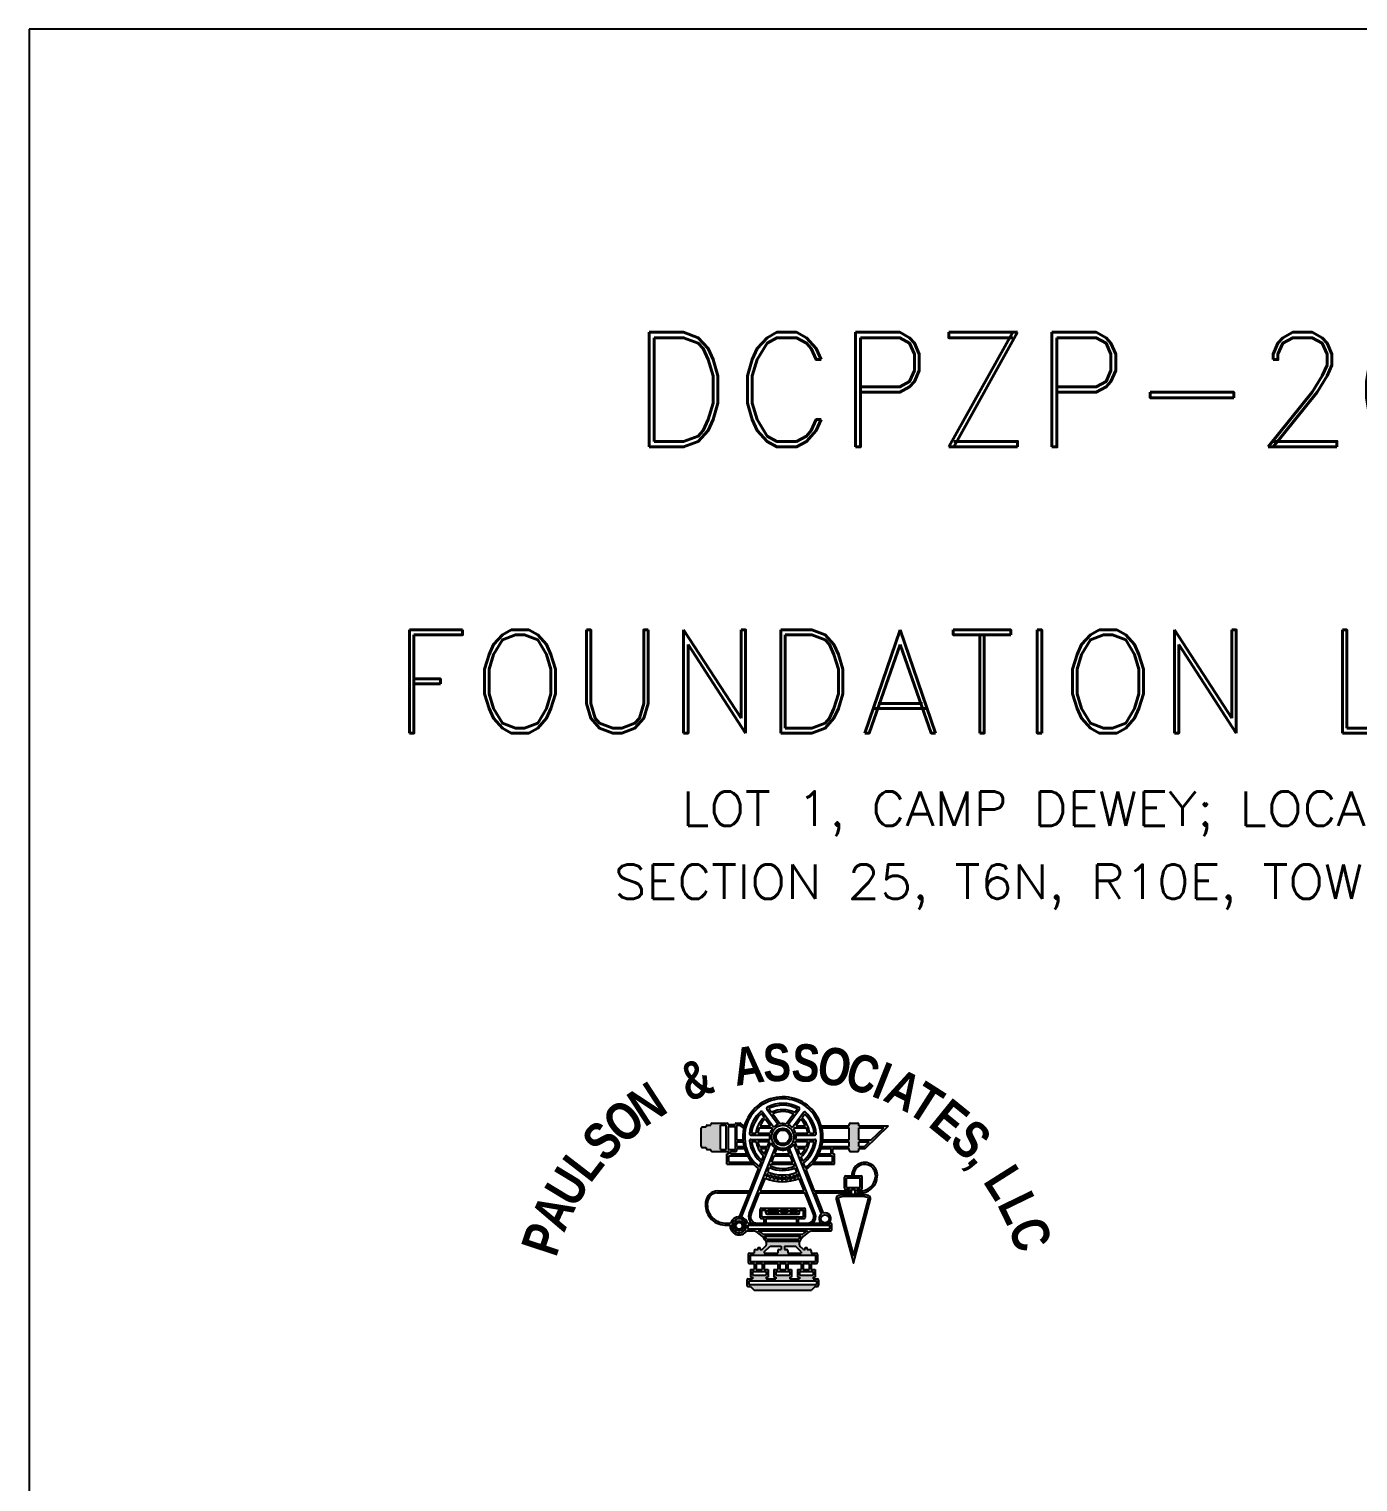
# Model space of a CAD drawing. Extents: x 855770 to 944465, y 436904 to 437335.
# Drawn here: x 856581.9 to 856697.8, y 437208.4 to 437335.2 of the extents above; entities that cross this region are included whole.
import ezdxf
from ezdxf.enums import TextEntityAlignment as Align

# ---------------------------------------------------------------- set-up
doc = ezdxf.new("R2010")
doc.units = 0
doc.header["$MEASUREMENT"] = 0
doc.layers.get('0').update_dxf_attribs({"linetype": 'CONTINUOUS'})
for name, color, linetype in [('BUILDINGS', 3, 'CONTINUOUS'), ('Logo', 7, 'CONTINUOUS'), ('SHEET', 3, 'CONTINUOUS'), ('TEXT', 7, 'CONTINUOUS'), ('TITLES', 3, 'CONTINUOUS')]:
    doc.layers.add(name, color=color, linetype=linetype)
doc.styles.add('Arial Bold Narrow', font='arialbd.ttf', dxfattribs={"width": 0.8, "height": 10})
doc.styles.add('ROMAND', font='romand', dxfattribs={"oblique": 10, "height": 8})
doc.styles.add('ROMANS', font='ROMANS.shx', dxfattribs={"height": 2})

# ---------------------------------------------------------------- blocks, each defined once
blk = doc.blocks.new('logo2')
at = {"layer": 'Logo'}
h = blk.add_hatch(color=256, dxfattribs=at)
h.paths.add_polyline_path([(-8.17, -10.49, -2.979543), (7.87, -10.71), (7.26, -9.18, -0.014935), (6.7, -9.59), (13.55, -26.87, 0.474667), (13.27, -30.08), (16.17, -30.08, 0.777145), (14.17, -26.59), (11.36, -19.51), (11.09, -18.83), (8.12, -11.36, 0.051137), (10.26, -9.48, 2.591841), (-8.43, -11.14), (-11.48, -18.83), (-11.75, -19.51), (-15.08, -27.9), (-14.4, -28.01), (-7, -9.37, -0.015074), (-7.55, -8.93)])
h.paths.add_polyline_path([(16.13, -28.59, -1), (13.32, -28.59, -1)], flags=16)
h = blk.add_hatch(color=256, dxfattribs=at)
h.paths.add_polyline_path([(-1.58, 4.36, 0.098482), (-3.13, 3.42), (-7.07, 8.71, 0.438438), (-7.73, 8.78, 0.190242), (-11.64, 1.14, 0.442997), (-11.2, 0.64), (-3.91, 0.64, -0.31355), (-0.76, 3.89, -0.422878), (3.91, 0.64), (11.2, 0.64, 0.442997), (11.64, 1.14, 0.184191), (7.93, 8.6, 0.446524), (7.26, 8.54), (3.34, 3.22, 0.098072), (1.86, 4.25), (5.8, 9.58, 0.453296), (5.65, 10.24, 0.251379), (-5.41, 10.37, 0.461522), (-5.56, 9.71)])
h.paths.add_polyline_path([(-0.89, 4.55), (-3.52, 8.09, -0.216311), (3.77, 7.97), (1.19, 4.48, 0.11363)], flags=16)
h.paths.add_polyline_path([(-3.6, 2.92, 0.098578), (-4.44, 1.32), (-8.72, 1.32, -0.055198), (-8.22, 3.19), (-3.8, 3.19)], flags=16)
h.paths.add_polyline_path([(-4.31, 3.87), (-7.92, 3.87, -0.086905), (-6.14, 6.33)], flags=16)
h.paths.add_polyline_path([(-3.93, 8.64), (-4.86, 9.89, -0.23884), (5.1, 9.77), (4.18, 8.52, 0.224311)], flags=16)
h.paths.add_polyline_path([(3.78, 2.68), (4.16, 3.19), (8.22, 3.19, -0.055198), (8.72, 1.32), (4.44, 1.32, 0.082339)], flags=16)
h.paths.add_polyline_path([(-6.54, 6.88, 0.169329), (-9.4, 1.32), (-10.95, 1.32, -0.178686), (-7.46, 8.11)], flags=16)
h.paths.add_polyline_path([(4.66, 3.87), (6.33, 6.14, -0.079086), (7.92, 3.87)], flags=16)
h.paths.add_polyline_path([(6.74, 6.69), (7.66, 7.93, -0.172501), (10.95, 1.32), (9.4, 1.32, 0.161997)], flags=16)
h = blk.add_hatch(color=256, dxfattribs=at)
h.paths.add_polyline_path([(-25.06, -4.41), (-25.06, -4.64, 0.414214), (-24.61, -5.09), (-18.95, -5.09), (-18.95, -5.9), (-19.53, -5.9), (-19.53, -9.48), (-10.26, -9.48, -0.015985), (-10.85, -8.8), (-18.85, -8.8), (-18.85, -6.58), (-12.32, -6.58, -0.013506), (-12.66, -5.9), (-18.28, -5.9), (-18.28, -5.09), (-16.45, -5.09, 0.414214), (-16, -4.64), (-16, -4.06), (-13.36, -4.06, -0.012538), (-13.55, -3.39), (-16, -3.39), (-16, -1.73), (-13.86, -1.73, -0.012143), (-13.93, -1.05), (-16, -1.05), (-16, 4.13), (-15.17, 4.13, -0.169409), (-14.89, 4.03), (-13.64, 3.03, -0.013268), (-13.46, 3.75), (-14.65, 4.7, 0.169409), (-14.93, 4.8), (-16.22, 4.8, 0.425516), (-16.67, 4.33), (-19.03, 4.33, 0.425516), (-19.48, 4.8), (-24.61, 4.8, 0.414214), (-25.06, 4.35), (-25.06, 4.13), (-26.34, 4.13, 0.414214), (-26.79, 3.68), (-26.79, 3.45), (-28.09, 3.45, 0.414214), (-28.54, 3), (-28.54, -3.29, 0.414214), (-28.09, -3.74), (-26.79, -3.74), (-26.79, -3.96, 0.414214), (-26.34, -4.41)])
h.paths.add_polyline_path([(-21.74, 4.13), (-19.71, 4.13), (-19.71, -4.41), (-21.74, -4.41)], flags=16)
h.paths.add_polyline_path([(-19.03, 3.66), (-16.67, 3.66), (-16.67, -4.41), (-19.03, -4.41)], flags=16)
h = blk.add_hatch(color=256, dxfattribs=at)
h.paths.add_polyline_path([(-4.12, -2.12, 0.576712), (3.89, -2.52), (6.7, -9.59, 0.21378), (11.62, -1.39, 0.449489), (11.17, -0.88), (4.55, -0.88, 0.082971), (4.59, 0.64), (3.91, 0.64, -0.454741), (0.11, -3.96, -0.470894), (-3.91, 0.64), (-4.59, 0.64, 0.082971), (-4.55, -0.88), (-11.17, -0.88, 0.449489), (-11.62, -1.39, 0.205388), (-7, -9.37)])
h.paths.add_polyline_path([(-4.63, -1.56), (-5.35, -3.39), (-8.14, -3.39, -0.054249), (-8.68, -1.56)], flags=16)
h.paths.add_polyline_path([(-5.62, -4.06), (-6.35, -5.9), (-6.55, -5.9, -0.063611), (-7.82, -4.06)], flags=16)
h.paths.add_polyline_path([(-6.68, -6.74), (-7.29, -8.27, -0.178438), (-10.91, -1.56), (-9.36, -1.56, 0.157439)], flags=16)
h.paths.add_polyline_path([(4.3, -1.73, 0.009577), (4.36, -1.56), (8.68, -1.56, -0.054249), (8.14, -3.39), (4.96, -3.39)], flags=16)
h.paths.add_polyline_path([(5.23, -4.06), (7.82, -4.06, -0.063611), (6.55, -5.9), (5.96, -5.9)], flags=16)
h.paths.add_polyline_path([(6.4, -7.01, 0.168067), (9.36, -1.56), (10.91, -1.56, -0.187465), (7, -8.52)], flags=16)
h = blk.add_hatch(color=256, dxfattribs=at)
h.paths.add_polyline_path([(-3.03, 0, 1), (3.03, 0, 1)])
h.paths.add_polyline_path([(2.36, 0, -1), (-2.36, 0, -1)], flags=16)
h = blk.add_hatch(color=256, dxfattribs=at)
h.paths.add_polyline_path([(23.17, -1.05), (13.93, -1.05, -0.012143), (13.86, -1.73), (23.17, -1.73), (23.17, -3.39), (13.55, -3.39, -0.012538), (13.36, -4.06), (16.84, -4.06), (16.84, -5.9), (12.66, -5.9, -0.013506), (12.32, -6.58), (17.32, -6.58), (17.32, -8.8), (10.85, -8.8, -0.015985), (10.26, -9.48), (17.99, -9.48), (17.99, -5.9), (17.52, -5.9), (17.52, -4.06), (23.17, -4.06), (23.17, -4.64, 0.414214), (23.62, -5.09), (26.07, -5.09, 0.414214), (26.52, -4.64), (26.52, -4.06), (28.75, -4.06), (36.88, 3.87), (26.52, 3.87), (26.52, 4.35, 0.414214), (26.07, 4.8), (23.62, 4.8, 0.414214), (23.17, 4.35), (23.17, 3.87), (13.42, 3.87, -0.012488), (13.6, 3.19), (23.17, 3.19)])
h.paths.add_polyline_path([(26.52, 3.19), (35.22, 3.19), (30.87, -1.05), (26.52, -1.05)], flags=16)
h.paths.add_polyline_path([(26.52, -1.73), (30.18, -1.73), (28.47, -3.39), (26.52, -3.39)], flags=16)
h = blk.add_hatch(color=256, dxfattribs=at)
h.paths.add_polyline_path([(-11.72, -26.75, 0.324573), (-10.87, -30.08), (-9, -30.08, -0.529714), (-11.09, -27), (-8.12, -19.51), (7.73, -19.51), (10.7, -27, -0.529714), (8.61, -30.08), (10.48, -30.08, 0.324573), (11.33, -26.75), (2.31, -4.02, -0.036551), (1.7, -4.31), (2.33, -5.9), (-2.72, -5.9), (-2.03, -4.17, -0.036874), (-2.62, -3.82)])
h.paths.add_polyline_path([(-5.13, -12.99), (-5.45, -13.94, -0.007111), (-5.85, -13.78), (-5.48, -12.85, 0.006749)], flags=16)
h.paths.add_polyline_path([(-4.49, -13.23, 0.011983), (-3.86, -13.43), (-4.09, -14.4, -0.012746), (-4.82, -14.17)], flags=16)
h.paths.add_polyline_path([(-5.23, -12.22), (-4.64, -10.74, 0.19864), (4.3, -10.88), (4.89, -12.36, -0.19774)], flags=16)
h.paths.add_polyline_path([(-3.2, -13.6, 0.012027), (-2.54, -13.73), (-2.69, -14.73, -0.012787), (-3.44, -14.57)], flags=16)
h.paths.add_polyline_path([(5.76, -14.55), (7.46, -18.83), (-7.85, -18.83), (-6.09, -14.41, 0.196749)], flags=16)
h.paths.add_polyline_path([(-4.39, -10.11), (-4.14, -9.48), (3.75, -9.48), (4.05, -10.25, -0.199099)], flags=16)
h.paths.add_polyline_path([(-1.88, -13.84, 0.012065), (-1.21, -13.92), (-1.26, -14.92, -0.012822), (-2.02, -14.83)], flags=16)
h.paths.add_polyline_path([(-3.87, -8.8), (-2.99, -6.58), (2.59, -6.58), (3.48, -8.8)], flags=16)
h.paths.add_polyline_path([(-0.53, -13.96, 0.012096), (0.14, -13.97), (0.19, -14.97, -0.012851), (-0.58, -14.96)], flags=16)
h.paths.add_polyline_path([(0.82, -13.94, 0.01212), (1.49, -13.89), (1.63, -14.88, -0.012874), (0.86, -14.94)], flags=16)
h.paths.add_polyline_path([(2.16, -13.8, 0.012137), (2.83, -13.68), (3.06, -14.65, -0.01289), (2.3, -14.79)], flags=16)
h.paths.add_polyline_path([(3.48, -13.53, 0.012147), (4.14, -13.34), (4.46, -14.29, -0.012899), (3.72, -14.5)], flags=16)
h.paths.add_polyline_path([(4.78, -13.13, 0.006929), (5.14, -12.99), (5.51, -13.92, -0.007331), (5.1, -14.07)], flags=16)
for points in [[(32.34, -13.38), (32.28, -14.24, -0.334868), (27.9, -18.83), (25.98, -18.83), (25.98, -19.51), (27.95, -19.51, 0.358242), (32.98, -13.88, 1.086141), (24.14, -13.6), (24.82, -13.6, -1.031171)], [(23.28, -19.51), (23.28, -18.83), (11.09, -18.83), (11.36, -19.51)]]:
    blk.add_hatch(color=256, dxfattribs=at).paths.add_polyline_path(points)
h = blk.add_hatch(color=256, dxfattribs=at)
h.paths.add_polyline_path([(27.68, -14.05, 0.414214), (27.23, -13.6), (24.82, -13.6), (24.14, -13.6), (22.04, -13.6, 0.414214), (21.59, -14.05), (21.59, -17.95, 0.414214), (22.04, -18.4), (23.28, -18.4), (23.28, -18.83), (23.28, -19.51), (23.28, -20.15), (23.96, -20.15), (23.96, -18.4), (25.31, -18.4), (25.31, -20.15), (25.98, -20.15), (25.98, -19.51), (25.98, -18.83), (25.98, -18.4), (27.23, -18.4, 0.414214), (27.68, -17.95)])
h.paths.add_polyline_path([(27.01, -17.72), (22.26, -17.72), (22.26, -14.27), (27.01, -14.27)], flags=16)
h = blk.add_hatch(color=256, dxfattribs=at)
h.paths.add_polyline_path([(-11.48, -18.83), (-22.69, -18.83, 0.392257), (-26.93, -22.76, 0.450557), (-20.19, -30.76), (-18.39, -30.76, 0.782983), (-12.61, -32.77), (-10.2, -32.77, -0.183101), (-5.97, -36.37), (5.97, -36.37, -0.183101), (10.2, -32.77), (16.65, -32.77, 0.414214), (17.1, -32.32), (17.1, -30.53, 0.414214), (16.65, -30.08), (16.17, -30.08), (13.27, -30.08), (-12.25, -30.08, 0.251282), (-14.4, -28.01), (-15.08, -27.9, 0.341039), (-18.26, -30.08), (-20.13, -30.08), (-20.23, -30.08, -0.447816), (-26.27, -22.86), (-26.26, -22.81, -0.368657), (-22.99, -19.52), (-22.47, -19.51), (-11.75, -19.51)])
h.paths.add_polyline_path([(-12.89, -30.29, -1.22549), (-17.72, -30.82, -0.816)], flags=16)
h.paths.add_polyline_path([(-13.45, -31.05, -1), (-17.06, -31.05, -1)], flags=0)
h.paths.add_polyline_path([(-14.12, -31.05, -1), (-16.38, -31.05, -1)], flags=0)
h.paths.add_polyline_path([(-12.11, -30.76), (16.43, -30.76), (16.43, -32.1), (-12.28, -32.1, 0.108018)], flags=16)
h.paths.add_polyline_path([(-8.59, -32.77), (8.59, -32.77, 0.058572), (6.99, -33.95), (-6.99, -33.95, 0.058572)], flags=17)
h.paths.add_polyline_path([(-6.35, -34.63), (6.35, -34.63, 0.038652), (5.58, -35.69), (-5.58, -35.69, 0.038652)], flags=16)
h = blk.add_hatch(color=256, dxfattribs=at)
h.paths.add_polyline_path([(27.63, -20.15), (21.64, -20.15, 0.076599), (19.3, -20.51, 0.401631), (18.63, -21.72), (24.63, -44.04), (30.64, -21.72, 0.401631), (29.97, -20.51, 0.076599)])
h.paths.add_polyline_path([(29.65, -21.12, -0.406856), (29.95, -21.66), (24.63, -41.44), (19.32, -21.66, -0.406856), (19.62, -21.12, -0.072083), (21.64, -20.82), (24.63, -20.82), (27.63, -20.82, -0.072083)], flags=16)
h = blk.add_hatch(color=256, dxfattribs=at)
h.paths.add_polyline_path([(-7.49, -24.91, 0.414214), (-7.94, -25.36), (-7.94, -28.08, 0.414214), (-7.49, -28.53), (-6.47, -28.53), (-6.47, -30.08), (-5.79, -30.08), (-5.79, -28.53), (4.85, -28.53), (4.85, -30.08), (5.52, -30.08), (5.52, -28.53), (7.42, -28.53, 0.414214), (7.87, -28.08), (7.87, -25.36, 0.414214), (7.42, -24.91)])
h.paths.add_polyline_path([(-5.24, -26.26), (-5.24, -25.58), (-1.49, -25.58), (-1.49, -25.81, 0.103244), (-1.39, -26.26)], flags=16)
h.paths.add_polyline_path([(5.4, -26.93, 0.414214), (5.85, -26.48), (5.85, -25.58), (7.2, -25.58), (7.2, -27.86), (-7.26, -27.86), (-7.26, -25.58), (-5.91, -25.58), (-5.91, -26.48, 0.414214), (-5.46, -26.93)], flags=16)
h.paths.add_polyline_path([(-0.81, -25.81), (-0.81, -25.58), (1.89, -25.58), (1.89, -25.81, -0.414214), (1.44, -26.26), (-0.36, -26.26, -0.414214)], flags=16)
h.paths.add_polyline_path([(2.47, -26.26, 0.103244), (2.56, -25.81), (2.56, -25.58), (5.17, -25.58), (5.17, -26.26)], flags=16)
h = blk.add_hatch(color=256, dxfattribs=at)
h.paths.add_polyline_path([(-17.06, -31.05, 1), (-13.45, -31.05, 1)])
h.paths.add_polyline_path([(-14.12, -31.05, -1), (-16.38, -31.05, -1)], flags=16)
h = blk.add_hatch(color=256, dxfattribs=at)
h.paths.add_polyline_path([(-5.97, -36.37, -0.009325), (-5.83, -36.62, -0.330255), (-6.1, -38.21), (-7.21, -39.26), (-7.86, -39.26), (-7.86, -38.59), (-8.54, -38.59), (-8.54, -39.26), (-9.48, -39.26, 0.414214), (-9.93, -39.71), (-9.93, -40.54), (-11.63, -40.54, 0.414214), (-12.08, -40.99), (-12.08, -43.71, 0.414214), (-11.63, -44.16), (-9.93, -44.16), (-9.93, -46.31), (-11.28, -46.31), (-11.28, -48.9), (-10.61, -48.9), (-10.61, -49.5), (-12.05, -49.5, 0.414214), (-12.5, -49.95), (-12.5, -51.72, 0.414214), (-12.05, -52.17), (-11.25, -52.17), (-10.04, -53.53), (10.04, -53.53), (11.25, -52.17), (12.05, -52.17, 0.414214), (12.5, -51.72), (12.5, -49.95, 0.414214), (12.05, -49.5), (10.61, -49.5), (10.61, -48.9), (11.28, -48.9), (11.28, -46.31), (9.93, -46.31), (9.93, -44.16), (11.63, -44.16, 0.414214), (12.08, -43.71), (12.08, -40.99, 0.414214), (11.63, -40.54), (9.93, -40.54), (9.93, -39.71, 0.414214), (9.48, -39.26), (8.54, -39.26), (8.54, -38.59), (7.86, -38.59), (7.86, -39.26), (7.21, -39.26), (6.1, -38.21, -0.330255), (5.83, -36.62, -0.009325), (5.97, -36.37)])
h.paths.add_polyline_path([(-0.56, -38.12), (-0.56, -39.26), (-1.28, -39.26, 0.414214), (-1.73, -39.71), (-1.73, -40.54), (-6.47, -40.54), (-6.47, -40.11), (-4.38, -38.12)], flags=16)
h.paths.add_polyline_path([(0.56, -38.12), (4.38, -38.12), (6.47, -40.11), (6.47, -40.54), (1.73, -40.54), (1.73, -39.71, 0.414214), (1.28, -39.26), (0.56, -39.26)], flags=16)
h.paths.add_polyline_path([(11.41, -41.22), (11.41, -43.48), (-11.41, -43.48), (-11.41, -41.22)], flags=16)
h.paths.add_polyline_path([(1.06, -44.16), (-1.06, -44.16), (-1.06, -46.31), (1.06, -46.31)], flags=17)
h.paths.add_polyline_path([(-1.73, -44.16), (-6.47, -44.16), (-6.47, -46.31), (-5.12, -46.31), (-5.12, -48.9), (-5.79, -48.9), (-5.79, -49.5), (-2.41, -49.5), (-2.41, -48.9), (-3.08, -48.9), (-3.08, -46.31), (-1.73, -46.31)], flags=17)
h.paths.add_polyline_path([(1.73, -44.16), (1.73, -46.31), (3.08, -46.31), (3.08, -48.9), (2.41, -48.9), (2.41, -49.5), (5.79, -49.5), (5.79, -48.9), (5.12, -48.9), (5.12, -46.31), (6.47, -46.31), (6.47, -44.16)], flags=17)
h.paths.add_polyline_path([(-7.14, -44.16), (-9.26, -44.16), (-9.26, -46.31), (-7.14, -46.31)], flags=17)
h.paths.add_polyline_path([(2.41, -46.99), (2.41, -48.23), (-2.41, -48.23), (-2.41, -46.99)], flags=16)
h.paths.add_polyline_path([(7.14, -44.16), (7.14, -46.31), (9.26, -46.31), (9.26, -44.16)], flags=17)
h.paths.add_polyline_path([(-5.79, -46.99), (-5.79, -48.23), (-10.61, -48.23), (-10.61, -46.99)], flags=16)
h.paths.add_polyline_path([(5.79, -46.99), (10.61, -46.99), (10.61, -48.23), (5.79, -48.23)], flags=16)
h.paths.add_polyline_path([(11.82, -50.18), (11.82, -51.5), (-11.82, -51.5), (-11.82, -50.18)], flags=16)
for p, q in [((-7.46, 8.11), (-6.54, 6.88)), ((-7.07, 8.71), (-3.13, 3.42)), ((-6.14, 6.33), (-4.31, 3.87)), ((-5.56, 9.71), (-1.58, 4.36)), ((-4.86, 9.89), (-3.93, 8.64)), ((-3.52, 8.09), (-0.89, 4.55)), ((3.77, 7.97), (1.19, 4.48)), ((5.8, 9.58), (1.86, 4.25)), ((7.26, 8.54), (3.34, 3.22)), ((5.1, 9.77), (4.18, 8.52)), ((6.33, 6.14), (4.66, 3.87)), ((7.66, 7.93), (6.74, 6.69)), ((-28.54, -3.29), (-28.54, 3)), ((-28.09, 3.45), (-26.79, 3.45)), ((-26.79, 3.45), (-26.79, 3.68)), ((-26.34, 4.13), (-25.06, 4.13)), ((-25.06, 4.13), (-25.06, 4.35)), ((-24.61, 4.8), (-19.48, 4.8)), ((-21.74, 4.13), (-19.71, 4.13)), ((-21.74, -4.41), (-21.74, 4.13)), ((-19.71, -4.41), (-19.71, 4.13)), ((-19.03, 4.33), (-19.03, 4.35)), ((-19.03, 4.33), (-16.67, 4.33)), ((-19.03, 3.66), (-16.67, 3.66)), ((-19.03, 3.66), (-19.03, -4.41)), ((-16.67, 4.33), (-16.67, 4.35)), ((-16.67, 3.66), (-16.67, -4.41)), ((-16.22, 4.8), (-14.93, 4.8)), ((-16, 4.13), (-15.17, 4.13)), ((-16, -1.05), (-16, 4.13)), ((-13.64, 3.03), (-14.89, 4.03)), ((-13.46, 3.75), (-14.65, 4.7)), ((-11.2, 0.64), (-3.91, 0.64)), ((-10.95, 1.32), (-9.4, 1.32)), ((-8.72, 1.32), (-4.44, 1.32)), ((-8.22, 3.19), (-3.8, 3.19)), ((-7.92, 3.87), (-4.31, 3.87)), ((-3.8, 3.19), (-3.6, 2.92)), ((4.16, 3.19), (3.78, 2.68)), ((3.91, 0.64), (11.2, 0.64)), ((4.16, 3.19), (8.22, 3.19)), ((4.44, 1.32), (8.72, 1.32)), ((4.66, 3.87), (7.92, 3.87)), ((9.4, 1.32), (10.95, 1.32)), ((13.42, 3.87), (23.17, 3.87)), ((13.6, 3.19), (23.17, 3.19)), ((23.17, 3.87), (23.17, 4.35)), ((23.17, -1.05), (23.17, 3.19)), ((23.62, 4.8), (26.07, 4.8)), ((26.52, 3.87), (26.52, 4.35)), ((26.52, 3.87), (36.88, 3.87)), ((26.52, 3.19), (35.22, 3.19)), ((26.52, -1.05), (26.52, 3.19)), ((28.75, -4.06), (36.88, 3.87)), ((30.87, -1.05), (35.22, 3.19)), ((-28.09, -3.74), (-26.79, -3.74)), ((-26.79, -3.96), (-26.79, -3.74)), ((-26.34, -4.41), (-25.06, -4.41)), ((-25.06, -4.64), (-25.06, -4.41)), ((-21.74, -4.41), (-19.71, -4.41)), ((-19.03, -4.41), (-16.67, -4.41)), ((-16, -1.05), (-13.93, -1.05)), ((-16, -1.73), (-13.86, -1.73)), ((-16, -3.39), (-16, -1.73)), ((-16, -3.39), (-13.55, -3.39)), ((-16, -4.06), (-13.36, -4.06)), ((-16, -4.64), (-16, -4.06)), ((-14.4, -28.01), (-4.12, -2.12)), ((-11.72, -26.75), (-2.62, -3.82)), ((-11.17, -0.88), (-4.55, -0.88)), ((-10.91, -1.56), (-9.36, -1.56)), ((-8.68, -1.56), (-4.63, -1.56)), ((-8.14, -3.39), (-5.35, -3.39)), ((-7.82, -4.06), (-5.62, -4.06)), ((-6.35, -5.9), (-5.62, -4.06)), ((-5.35, -3.39), (-4.63, -1.56)), ((-2.72, -5.9), (-2.03, -4.17)), ((2.33, -5.9), (1.7, -4.31)), ((11.33, -26.75), (2.31, -4.02)), ((13.55, -26.87), (3.89, -2.52)), ((4.96, -3.39), (4.3, -1.73)), ((4.36, -1.56), (8.68, -1.56)), ((4.55, -0.88), (11.17, -0.88)), ((4.96, -3.39), (8.14, -3.39)), ((5.23, -4.06), (7.82, -4.06)), ((5.96, -5.9), (5.23, -4.06)), ((9.36, -1.56), (10.91, -1.56)), ((13.36, -4.06), (16.84, -4.06)), ((13.55, -3.39), (23.17, -3.39)), ((13.86, -1.73), (23.17, -1.73)), ((13.93, -1.05), (23.17, -1.05)), ((16.84, -5.9), (16.84, -4.06)), ((17.52, -5.9), (17.52, -4.06)), ((17.52, -4.06), (23.17, -4.06)), ((23.17, -3.39), (23.17, -1.73)), ((23.17, -4.64), (23.17, -4.06)), ((26.52, -1.05), (30.87, -1.05)), ((26.52, -1.73), (30.18, -1.73)), ((26.52, -3.39), (26.52, -1.73)), ((26.52, -3.39), (28.47, -3.39)), ((26.52, -4.64), (26.52, -4.06)), ((26.52, -4.06), (28.75, -4.06)), ((28.47, -3.39), (30.18, -1.73)), ((-24.61, -5.09), (-18.95, -5.09)), ((-19.53, -5.9), (-18.95, -5.9)), ((-19.53, -9.48), (-19.53, -5.9)), ((-19.53, -9.48), (-10.26, -9.48)), ((-18.95, -5.9), (-18.95, -5.09)), ((-18.85, -6.58), (-12.32, -6.58)), ((-18.85, -8.8), (-18.85, -6.58)), ((-18.85, -8.8), (-10.85, -8.8)), ((-18.28, -5.9), (-18.28, -5.09)), ((-18.28, -5.09), (-16.45, -5.09)), ((-18.28, -5.9), (-12.66, -5.9)), ((-8.17, -10.49), (-7.55, -8.93)), ((-7.29, -8.27), (-6.68, -6.74)), ((-6.55, -5.9), (-6.35, -5.9)), ((-4.39, -10.11), (-4.14, -9.48)), ((-4.14, -9.48), (3.75, -9.48)), ((-3.87, -8.8), (-2.99, -6.58)), ((-3.87, -8.8), (3.48, -8.8)), ((-2.99, -6.58), (2.59, -6.58)), ((-2.72, -5.9), (2.33, -5.9)), ((3.48, -8.8), (2.59, -6.58)), ((4.05, -10.25), (3.75, -9.48)), ((5.96, -5.9), (6.55, -5.9)), ((7, -8.52), (6.4, -7.01)), ((7.87, -10.71), (7.26, -9.18)), ((10.26, -9.48), (17.99, -9.48)), ((10.85, -8.8), (17.32, -8.8)), ((12.32, -6.58), (17.32, -6.58)), ((12.66, -5.9), (16.84, -5.9)), ((17.32, -8.8), (17.32, -6.58)), ((17.52, -5.9), (17.99, -5.9)), ((17.99, -9.48), (17.99, -5.9)), ((23.62, -5.09), (26.07, -5.09)), ((-11.48, -18.83), (-8.43, -11.14)), ((-7.85, -18.83), (-6.09, -14.41)), ((-5.85, -13.78), (-5.48, -12.85)), ((-5.13, -12.99), (-5.45, -13.94)), ((-5.23, -12.22), (-4.64, -10.74)), ((-4.49, -13.23), (-4.82, -14.17)), ((-3.86, -13.43), (-4.09, -14.4)), ((-3.2, -13.6), (-3.44, -14.57)), ((-2.54, -13.73), (-2.69, -14.73)), ((-1.88, -13.84), (-2.02, -14.83)), ((-1.21, -13.92), (-1.26, -14.92)), ((-0.53, -13.96), (-0.58, -14.96)), ((0.14, -13.97), (0.19, -14.97)), ((0.82, -13.94), (0.86, -14.94)), ((1.49, -13.89), (1.63, -14.88)), ((2.16, -13.8), (2.3, -14.79)), ((2.83, -13.68), (3.06, -14.65)), ((3.48, -13.53), (3.72, -14.5)), ((4.14, -13.34), (4.46, -14.29)), ((4.89, -12.36), (4.3, -10.88)), ((4.78, -13.13), (5.1, -14.07)), ((5.51, -13.92), (5.14, -12.99)), ((7.46, -18.83), (5.76, -14.55)), ((11.09, -18.83), (8.12, -11.36)), ((21.59, -17.95), (21.59, -14.05)), ((22.04, -13.6), (24.14, -13.6)), ((22.26, -14.27), (27.01, -14.27)), ((22.26, -17.72), (22.26, -14.27)), ((24.14, -13.6), (24.82, -13.6)), ((24.82, -13.6), (27.23, -13.6)), ((27.01, -17.72), (27.01, -14.27)), ((27.68, -17.95), (27.68, -14.05)), ((32.34, -13.38), (32.28, -14.24)), ((-22.99, -19.52), (-22.47, -19.51)), ((-22.69, -18.83), (-11.48, -18.83)), ((-22.47, -19.51), (-11.75, -19.51)), ((-15.08, -27.9), (-11.75, -19.51)), ((-11.75, -19.51), (-11.48, -18.83)), ((-11.09, -27), (-8.12, -19.51)), ((-8.12, -19.51), (7.73, -19.51)), ((-7.85, -18.83), (7.46, -18.83)), ((10.7, -27), (7.73, -19.51)), ((11.09, -18.83), (23.28, -18.83)), ((11.09, -18.83), (11.36, -19.51)), ((11.36, -19.51), (23.28, -19.51)), ((14.17, -26.59), (11.36, -19.51)), ((22.04, -18.4), (23.28, -18.4)), ((22.26, -17.72), (27.01, -17.72)), ((23.28, -18.83), (23.28, -18.4)), ((23.28, -18.83), (23.28, -19.51)), ((23.28, -20.15), (23.28, -19.51)), ((23.96, -20.15), (23.96, -18.4)), ((23.96, -18.4), (25.31, -18.4)), ((25.31, -20.15), (25.31, -18.4)), ((25.98, -18.4), (27.23, -18.4)), ((25.98, -18.83), (25.98, -18.4)), ((25.98, -18.83), (27.9, -18.83)), ((25.98, -18.83), (25.98, -19.51)), ((25.98, -20.15), (25.98, -19.51)), ((25.98, -19.51), (27.95, -19.51)), ((-26.27, -22.86), (-26.26, -22.81)), ((-7.49, -24.91), (7.42, -24.91)), ((-20.23, -30.08), (-20.13, -30.08)), ((-20.13, -30.08), (-18.26, -30.08)), ((-15.08, -27.9), (-14.4, -28.01)), ((-12.25, -30.08), (13.27, -30.08)), ((-7.94, -28.08), (-7.94, -25.36)), ((-7.49, -28.53), (-6.47, -28.53)), ((-7.26, -25.58), (-5.91, -25.58)), ((-7.26, -27.86), (-7.26, -25.58)), ((-7.26, -25.58), (-5.91, -25.58)), ((-7.26, -27.86), (7.2, -27.86)), ((-6.47, -30.08), (-6.47, -28.53)), ((-5.91, -26.48), (-5.91, -25.58)), ((-5.79, -30.08), (-5.79, -28.53)), ((-5.79, -28.53), (4.85, -28.53)), ((-5.46, -26.93), (5.4, -26.93)), ((-5.24, -26.26), (-5.24, -25.58)), ((-5.24, -25.58), (-1.49, -25.58)), ((-5.24, -26.26), (-1.39, -26.26)), ((-1.49, -25.58), (-1.49, -25.81)), ((-0.81, -25.58), (-0.81, -25.81)), ((-0.81, -25.58), (1.89, -25.58)), ((-0.81, -25.58), (1.89, -25.58)), ((-0.36, -26.26), (1.44, -26.26)), ((1.89, -25.58), (1.89, -25.81)), ((2.47, -26.26), (5.17, -26.26)), ((2.56, -25.58), (2.56, -25.81)), ((2.56, -25.58), (5.17, -25.58)), ((4.85, -30.08), (4.85, -28.53)), ((5.17, -26.26), (5.17, -25.58)), ((5.52, -30.08), (5.52, -28.53)), ((5.52, -28.53), (7.42, -28.53)), ((5.85, -26.48), (5.85, -25.58)), ((5.85, -25.58), (7.2, -25.58)), ((5.85, -25.58), (7.2, -25.58)), ((7.2, -27.86), (7.2, -25.58)), ((7.87, -28.08), (7.87, -25.36)), ((13.27, -30.08), (16.17, -30.08)), ((16.17, -30.08), (16.65, -30.08)), ((-20.19, -30.76), (-18.39, -30.76)), ((-12.61, -32.77), (-10.2, -32.77)), ((-12.28, -32.1), (16.43, -32.1)), ((-12.11, -30.76), (16.43, -30.76)), ((-8.59, -32.77), (8.59, -32.77)), ((-6.99, -33.95), (6.99, -33.95)), ((-6.35, -34.63), (6.35, -34.63)), ((10.2, -32.77), (16.65, -32.77)), ((16.43, -32.1), (16.43, -30.76)), ((17.1, -32.32), (17.1, -30.53)), ((-11.63, -40.54), (-9.93, -40.54)), ((-9.93, -39.71), (-9.93, -40.54)), ((-9.48, -39.26), (-8.54, -39.26)), ((-8.54, -39.26), (-8.54, -38.59)), ((-8.54, -38.59), (-7.86, -38.59)), ((-7.86, -39.26), (-7.86, -38.59)), ((-7.86, -39.26), (-7.21, -39.26)), ((-7.21, -39.26), (-6.1, -38.21)), ((-6.47, -40.11), (-4.38, -38.12)), ((-6.47, -40.11), (-6.47, -40.54)), ((-6.47, -40.54), (-1.73, -40.54)), ((-5.97, -36.37), (5.97, -36.37)), ((-5.58, -35.69), (5.58, -35.69)), ((-4.38, -38.12), (-0.56, -38.12)), ((-1.73, -39.71), (-1.73, -40.54)), ((-1.28, -39.26), (-0.56, -39.26)), ((-0.56, -38.12), (-0.56, -39.26)), ((0.56, -38.12), (0.56, -39.26)), ((0.56, -38.12), (4.38, -38.12)), ((0.56, -39.26), (1.28, -39.26)), ((1.73, -39.71), (1.73, -40.54)), ((1.73, -40.54), (6.47, -40.54)), ((6.47, -40.11), (4.38, -38.12)), ((7.21, -39.26), (6.1, -38.21)), ((6.47, -40.11), (6.47, -40.54)), ((7.21, -39.26), (7.86, -39.26)), ((7.86, -39.26), (7.86, -38.59)), ((7.86, -38.59), (8.54, -38.59)), ((8.54, -39.26), (8.54, -38.59)), ((8.54, -39.26), (9.48, -39.26)), ((9.93, -39.71), (9.93, -40.54)), ((9.93, -40.54), (11.63, -40.54)), ((-12.08, -40.99), (-12.08, -43.71)), ((-11.63, -44.16), (-9.93, -44.16)), ((-11.41, -41.22), (11.41, -41.22)), ((-11.41, -41.22), (-11.41, -43.48)), ((-11.41, -43.48), (11.41, -43.48)), ((-9.93, -44.16), (-9.93, -46.31)), ((-9.26, -44.16), (-9.26, -46.31)), ((-9.26, -44.16), (-7.14, -44.16)), ((-7.14, -44.16), (-7.14, -46.31)), ((-6.47, -44.16), (-6.47, -46.31)), ((-6.47, -44.16), (-1.73, -44.16)), ((-1.73, -44.16), (-1.73, -46.31)), ((-1.06, -44.16), (1.06, -44.16)), ((-1.06, -44.16), (-1.06, -46.31)), ((-1.06, -44.16), (1.06, -44.16)), ((1.06, -44.16), (1.06, -46.31)), ((1.73, -44.16), (1.73, -46.31)), ((1.73, -44.16), (6.47, -44.16)), ((6.47, -44.16), (6.47, -46.31)), ((7.14, -44.16), (7.14, -46.31)), ((7.14, -44.16), (9.26, -44.16)), ((7.14, -44.16), (9.26, -44.16)), ((9.26, -44.16), (9.26, -46.31)), ((9.93, -44.16), (9.93, -46.31)), ((9.93, -44.16), (11.63, -44.16)), ((11.41, -41.22), (11.41, -43.48)), ((12.08, -40.99), (12.08, -43.71)), ((-12.5, -49.95), (-12.5, -51.72)), ((-12.05, -49.5), (-10.61, -49.5)), ((-11.82, -50.18), (11.82, -50.18)), ((-11.82, -50.18), (-11.82, -51.5)), ((-11.28, -46.31), (-11.28, -48.9)), ((-11.28, -46.31), (-9.93, -46.31)), ((-11.28, -48.9), (-10.61, -48.9)), ((-10.61, -46.99), (-10.61, -48.23)), ((-10.61, -46.99), (-5.79, -46.99)), ((-10.61, -48.23), (-5.79, -48.23)), ((-10.61, -48.9), (-10.61, -49.5)), ((-9.26, -46.31), (-7.14, -46.31)), ((-6.47, -46.31), (-5.12, -46.31)), ((-5.79, -46.99), (-5.79, -48.23)), ((-5.79, -48.9), (-5.79, -49.5)), ((-5.79, -48.9), (-5.12, -48.9)), ((-5.79, -49.5), (-2.41, -49.5)), ((-5.12, -46.31), (-5.12, -48.9)), ((-3.08, -46.31), (-1.73, -46.31)), ((-3.08, -46.31), (-3.08, -48.9)), ((-3.08, -48.9), (-2.41, -48.9)), ((-2.41, -46.99), (2.41, -46.99)), ((-2.41, -46.99), (-2.41, -48.23)), ((-2.41, -48.23), (2.41, -48.23)), ((-2.41, -48.9), (-2.41, -49.5)), ((-1.06, -46.31), (1.06, -46.31)), ((1.73, -46.31), (3.08, -46.31)), ((2.41, -46.99), (2.41, -48.23)), ((2.41, -48.9), (3.08, -48.9)), ((2.41, -48.9), (2.41, -49.5)), ((2.41, -49.5), (5.79, -49.5)), ((3.08, -46.31), (3.08, -48.9)), ((5.12, -46.31), (5.12, -48.9)), ((5.12, -46.31), (6.47, -46.31)), ((5.12, -48.9), (5.79, -48.9)), ((5.79, -46.99), (5.79, -48.23)), ((5.79, -46.99), (10.61, -46.99)), ((5.79, -48.23), (10.61, -48.23)), ((5.79, -48.9), (5.79, -49.5)), ((7.14, -46.31), (9.26, -46.31)), ((9.93, -46.31), (11.28, -46.31)), ((10.61, -46.99), (10.61, -48.23)), ((10.61, -48.9), (10.61, -49.5)), ((10.61, -48.9), (11.28, -48.9)), ((10.61, -49.5), (12.05, -49.5)), ((11.28, -46.31), (11.28, -48.9)), ((11.82, -50.18), (11.82, -51.5)), ((12.5, -49.95), (12.5, -51.72)), ((-12.05, -52.17), (-11.25, -52.17)), ((-11.82, -51.5), (11.82, -51.5)), ((-11.25, -52.17), (-10.04, -53.53)), ((-10.04, -53.53), (10.04, -53.53)), ((11.25, -52.17), (10.04, -53.53)), ((11.25, -52.17), (12.05, -52.17))]:
    blk.add_line(p, q, dxfattribs=at)
for points in [[(27.63, -20.15), (21.64, -20.15, 0.076599), (19.3, -20.51, 0.401631), (18.63, -21.72), (24.63, -44.04), (30.64, -21.72, 0.401631), (29.97, -20.51, 0.076599)], [(19.32, -21.66), (24.63, -41.44), (29.95, -21.66, 0.406856), (29.65, -21.12, 0.072083), (27.63, -20.82), (24.63, -20.82), (21.64, -20.82, 0.072083), (19.62, -21.12, 0.406856)]]:
    blk.add_lwpolyline(points, format="xyb", close=True, dxfattribs=at)
for centre, radius in [((0, 0), 3.03), ((0, 0), 2.36), ((-15.25, -31.05), 1.8), ((-15.25, -31.05), 1.13), ((14.72, -28.59), 1.41)]:
    blk.add_circle(centre, radius, dxfattribs=at)
for centre, radius, start, end in [((0, 0), 13.97, 317.2773, 232.8856), ((0, 0), 13.29, 306.2903, 232.0788), ((-5.2, 9.97), 0.45, 117.5466, 216.6441), ((0, 0), 11.7, 61.1043, 117.5466), ((0, 0), 11.02, 62.4409, 116.1723), ((5.44, 9.85), 0.45, 323.5659, 61.1043), ((0, 0), 11.7, 131.342, 174.4273), ((0, 0), 11.02, 132.6127, 173.1367), ((0, 0), 9.49, 133.5801, 172.0227), ((0, 0), 8.82, 134.1139, 153.9812), ((-7.43, 8.45), 0.45, 36.6441, 131.342), ((0, 0), 9.49, 63.8874, 114.4587), ((0, 0), 8.82, 64.6872, 113.5098), ((0, 0), 8.82, 26.0188, 44.1063), ((0, 0), 9.49, 7.9773, 44.7845), ((7.63, 8.27), 0.45, 47.3183, 143.5659), ((0, 0), 11.02, 6.8633, 46.0122), ((0, 0), 11.7, 5.5727, 47.3183), ((-28.09, 3), 0.45, 90, 180), ((-26.34, 3.68), 0.45, 90, 180), ((-24.61, 4.35), 0.45, 90, 180), ((-19.48, 4.35), 0.45, 0, 90), ((-16.22, 4.35), 0.45, 90, 180), ((-15.17, 3.68), 0.45, 51.5395, 90), ((-14.93, 4.35), 0.45, 51.5395, 90), ((-11.2, 1.09), 0.45, 174.4273, 270), ((0, 0), 8.82, 158.7699, 171.4075), ((0, 0), 4.63, 172.0322, 191.0042), ((0, 0), 4.63, 140.9652, 163.4849), ((0, 0), 3.96, 101.0273, 271.5244), ((0, 0), 4.63, 109.9836, 132.4814), ((0, 0), 4.63, 75.0965, 101.0273), ((0, 0), 3.96, 271.5244, 101.0273), ((0, 0), 4.63, 43.9492, 66.3541), ((0, 0), 4.63, 16.5151, 35.3434), ((0, 0), 4.63, 348.9958, 7.9678), ((0, 0), 8.82, 8.5925, 21.2301), ((11.2, 1.09), 0.45, 270, 5.5727), ((23.62, 4.35), 0.45, 90, 180), ((26.07, 4.35), 0.45, 0, 90), ((-28.09, -3.29), 0.45, 180, 270), ((-26.34, -3.96), 0.45, 180, 270), ((-24.61, -4.64), 0.45, 180, 270), ((-16.45, -4.64), 0.45, 270, 0), ((-11.17, -1.33), 0.45, 90, 186.8136), ((0, 0), 11.7, 186.8136, 233.2394), ((0, 0), 11.02, 188.133, 228.6021), ((0, 0), 9.49, 189.4564, 225.2449), ((0, 0), 8.82, 190.1877, 202.6084), ((0, 0), 8.82, 207.4505, 222.0094), ((0, 0), 4.63, 207.181, 327.0712), ((0, 0), 4.63, 338.1395, 340.3343), ((0, 0), 9.49, 312.3821, 350.5436), ((0, 0), 8.82, 317.9906, 332.5495), ((0, 0), 11.7, 304.9182, 353.1864), ((0, 0), 11.02, 309.3962, 351.867), ((0, 0), 8.82, 337.3916, 349.8123), ((11.17, -1.33), 0.45, 353.1864, 90), ((23.62, -4.64), 0.45, 180, 270), ((26.07, -4.64), 0.45, 270, 0), ((0, 0), 11.02, 246.5316, 291.5727), ((0, 0), 13.97, 305.5678, 317.2773), ((28.57, -13.37), 4.44, 353.4788, 182.9369), ((28.57, -13.37), 3.76, 359.9477, 183.4645), ((0, 0), 15.64, 247.0706, 291.5936), ((0, 0), 14.97, 247.0126, 248.6422), ((0, 0), 13.97, 246.9164, 248.4631), ((0, 0), 13.29, 246.8432, 291.5848), ((0, 0), 14.97, 251.2267, 254.1477), ((0, 0), 11.7, 246.6369, 291.5768), ((0, 0), 13.97, 251.2328, 253.9789), ((0, 0), 14.97, 256.7321, 259.6626), ((0, 0), 13.97, 256.7485, 259.5047), ((0, 0), 14.97, 262.2468, 265.1853), ((0, 0), 13.97, 262.2741, 265.039), ((0, 0), 14.97, 267.7695, 270.7147), ((0, 0), 13.97, 267.8083, 270.5803), ((0, 0), 13.97, 273.3495, 276.1271), ((0, 0), 14.97, 273.2988, 276.2491), ((0, 0), 13.97, 278.8962, 281.6778), ((0, 0), 14.97, 278.8332, 281.7872), ((0, 0), 13.97, 284.4468, 287.2306), ((0, 0), 14.97, 284.3712, 287.3273), ((0, 0), 13.97, 289.9996, 291.5876), ((0, 0), 14.97, 289.9112, 291.5913), ((22.04, -14.05), 0.45, 90, 180), ((27.23, -14.05), 0.45, 0, 90), ((27.04, -13.63), 5.27, 279.3439, 353.4001), ((27.04, -13.63), 5.95, 278.7963, 357.6349), ((-22.69, -23.08), 4.25, 90, 175.6718), ((-22.69, -23.08), 3.58, 94.7247, 175.6718), ((22.04, -17.95), 0.45, 180, 270), ((27.23, -17.95), 0.45, 270, 0), ((-20.03, -23.78), 6.98, 171.6269, 268.644), ((-20.03, -23.78), 6.31, 171.6269, 268.1212), ((-7.49, -25.36), 0.45, 90, 180), ((7.42, -25.36), 0.45, 0, 90), ((-15.25, -31.05), 3.15, 86.8329, 162.1584), ((-15.25, -31.05), 2.48, 174.6994, 17.8416), ((-15.25, -31.05), 2.48, 17.8416, 174.6994), ((-15.25, -31.05), 3.15, 17.8416, 74.2631), ((-9, -27.83), 2.92, 158.3568, 230.2849), ((-9, -27.83), 2.25, 158.3568, 270), ((-7.49, -28.08), 0.45, 180, 270), ((-5.46, -26.48), 0.45, 180, 270), ((-0.36, -25.81), 1.12, 180, 203.5782), ((-0.36, -25.81), 0.45, 180, 270), ((1.44, -25.81), 0.45, 270, 0), ((1.44, -25.81), 1.12, 336.4218, 0), ((5.4, -26.48), 0.45, 270, 0), ((7.42, -28.08), 0.45, 270, 0), ((8.61, -27.83), 2.25, 270, 21.6432), ((8.61, -27.83), 2.92, 309.7151, 21.6432), ((14.72, -28.59), 2.08, 124.2688, 225.8374), ((14.72, -28.59), 2.08, 314.1626, 105.5722), ((16.65, -30.53), 0.45, 0, 90), ((-15.25, -31.05), 3.15, 174.6994, 326.9409), ((-15.25, -31.05), 3.15, 340.6403, 5.3006), ((-12.83, -40.15), 7.83, 26.7393, 70.3802), ((-12.83, -40.15), 8.51, 46.729, 60.1373), ((-12.83, -40.15), 8.51, 31.5968, 40.4508), ((12.83, -40.15), 8.51, 139.5492, 148.4032), ((12.83, -40.15), 7.83, 109.6198, 153.2607), ((12.83, -40.15), 8.51, 119.8627, 133.271), ((16.65, -32.32), 0.45, 270, 0), ((-11.63, -40.99), 0.45, 90, 180), ((-9.48, -39.71), 0.45, 90, 180), ((-7.04, -37.23), 1.35, 313.6351, 26.7393), ((-1.28, -39.71), 0.45, 90, 180), ((1.28, -39.71), 0.45, 0, 90), ((7.04, -37.23), 1.35, 153.2607, 226.3649), ((9.48, -39.71), 0.45, 0, 90), ((11.63, -40.99), 0.45, 0, 90), ((-11.63, -43.71), 0.45, 180, 270), ((11.63, -43.71), 0.45, 270, 0), ((-12.05, -49.95), 0.45, 90, 180), ((12.05, -49.95), 0.45, 0, 90), ((-12.05, -51.72), 0.45, 180, 270), ((12.05, -51.72), 0.45, 270, 0)]:
    blk.add_arc(centre, radius, start, end, dxfattribs=at)
blk.add_text('DRAWN BY: JIM SIMPSON, 11-16-2006', height=0.0187, dxfattribs=at).set_placement((5.98, -5.89))
at = {"layer": 'Logo', "char_height": 13.05, "width": 351315.5957, "attachment_point": 4, "style": 'Arial Bold Narrow'}
for s, insert in [('LAND SURVEYING', (-64.95, -65.69)), ('DEFOREST, WI', (-52.45, -85.05)), ('608-846-2523', (-45.67, -101.82))]:
    blk.add_mtext(s, dxfattribs=dict(at, insert=insert))
at = {"layer": 'TEXT', "style": 'Arial Bold Narrow', "width": 0.8}
for s, rotation, p in [('A', 8.7555, (-12.11, 24.99)), ('S', 2.3047, (-2.04, 25.96)), ('S', 355.8539, (8.08, 25.8)), ('O', 349.4032, (18.11, 24.5)), ('&', 20.8328, (-30.41, 20.15)), ('C', 342.9524, (27.94, 22.08)), ('I', 338.3143, (34.81, 19.67)), ('A', 333.155, (42.19, 16.34)), ('N', 33.0065, (-47.41, 11.52)), ('T', 327.4022, (50.02, 11.87)), ('O', 39.4572, (-55.58, 5.54)), ('E', 320.9514, (58.23, 5.94)), ('S', 314.5007, (65.72, -0.86)), ('S', 45.908, (-63.01, -1.32)), ('L', 52.3588, (-69.64, -8.97)), (',', 310.2824, (70.18, -5.75)), ('L', 302.3223, (77.57, -15.81)), ('U', 58.8095, (-75.36, -17.32)), ('L', 295.8715, (82.49, -24.66)), ('A', 65.2603, (-80.1, -26.26)), ('P', 71.7111, (-83.81, -35.68)), ('C', 289.4208, (86.39, -33.99))]:
    blk.add_text(s, height=13.05, rotation=rotation, dxfattribs=at).set_placement(p, align=Align.MIDDLE_CENTER)

msp = doc.modelspace()

# ---------------------------------------------------------------- linework, layer by layer
at = {"layer": 'SHEET', "color": 1}
for p, q in [((856836.89, 437335.15, 1279.51), (856581.89, 437335.15, 1279.51)), ((856581.89, 437335.15, 1279.51), (856581.89, 436915.15, 1279.51))]:
    msp.add_line(p, q, dxfattribs=at)

# ---------------------------------------------------------------- block references
at = {"xscale": 0.25, "yscale": 0.25, "zscale": 0.25}
msp.add_blockref('logo2', (856647.65, 437238.51, 1279.51), dxfattribs=at)

# ---------------------------------------------------------------- texts
at = {"layer": 'BUILDINGS', "color": 5, "style": 'ROMAND'}
msp.add_text('DCPZP-2014-00073', height=10, dxfattribs=at).set_placement((856705.42, 437298.7, 693.27), align=Align.CENTER)
at = {"layer": 'BUILDINGS', "color": 6, "style": 'ROMAND'}
msp.add_text('FOUNDATION LOCATION SURVEY', height=9, dxfattribs=at).set_placement((856709.39, 437273.74, 1279.51), align=Align.CENTER)
at = {"layer": 'TITLES', "color": 4, "style": 'ROMANS', "width": 1.1}
for s, p in [('LOT 1, CAMP DEWEY; LOCATED IN THE SE 1/4 OF THE SE 1/4,', (856709.69, 437267.15, 1229.51)), ('SECTION 25, T6N, R10E, TOWN OF DUNN, DANE COUNTY, WISCONSIN', (856709.23, 437260.77, 1229.51))]:
    msp.add_text(s, height=3, dxfattribs=at).set_placement(p, align=Align.MIDDLE_CENTER)

doc.saveas('drawing.dxf')
